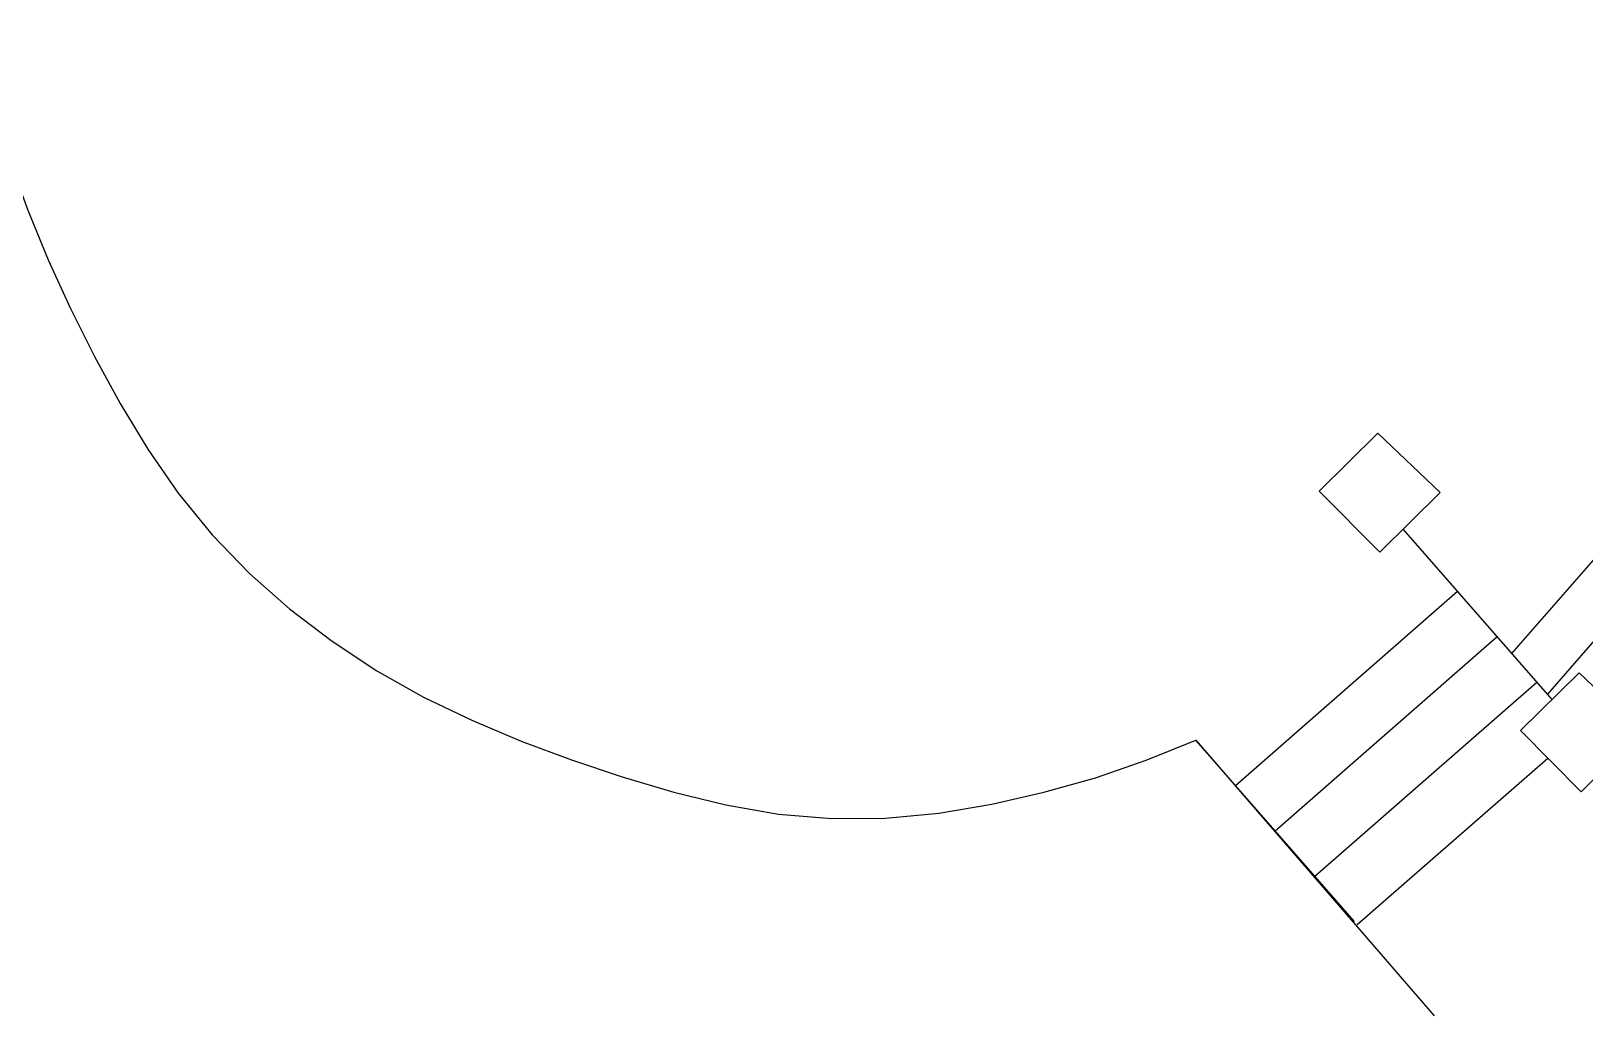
# Model space of a CAD drawing. Extents: x -89702 to 926017, y -610001 to -56924.
# Drawn here: x 304356 to 318852, y -110339 to -101149 of the extents above; entities that cross this region are included whole.
import ezdxf

# ---------------------------------------------------------------- set-up
doc = ezdxf.new("R2010")
doc.units = 0
doc.header["$LTSCALE"] = 10
doc.header["$MEASUREMENT"] = 0
doc.layers.add('BJ02', color=2, linetype='Continuous')
doc.layers.add('BJ06', color=5, linetype='Continuous')
doc.linetypes.add('245', pattern='A,1e-05,-0.05,[133,bjxx.shx,S=0.05,R=0,X=-0.05,Y=0],-0.05,0.45,[135,bjxx.shx,S=0.05,R=0,X=0,Y=0],0.45', length=1.00001)
doc.linetypes.add('60003', pattern='A,1e-05,[136,bjxx.shx,S=0.075,R=0,X=-1e-05,Y=0],0.15', length=0.15001)

# ---------------------------------------------------------------- blocks, each defined once
blk = doc.blocks.new('A$Cfdf82907')
at = {"layer": 'BJ02', "linetype": '245', "ltscale": 5, "flags": 128}
blk.add_lwpolyline([(12647, 24039), (14022, 23468), (15277, 23162), (17461, 23053), (18649, 23216), (20372, 23748), (21685, 24428), (22536, 25031), (23280, 25694), (23732, 26179), (24834, 27752), (25299, 28721), (25761, 30190), (25956, 31504), (25956, 32888), (25792, 34056), (25530, 35036), (24954, 36409), (24047, 37825), (23396, 38572), (22680, 39236), (21325, 40170), (20057, 40755)], dxfattribs=at)
at = {"layer": 'BJ06', "linetype": 'Continuous', "flags": 128}
for points in [[(20144, 41265), (21573, 40606), (22993, 39626), (23756, 38921), (24448, 38125), (25397, 36643), (26004, 35198), (26282, 34155), (26456, 32922), (26457, 31467), (26250, 30077), (25766, 28537), (25267, 27498), (24122, 25863), (23629, 25335), (22848, 24639), (21945, 24000), (20562, 23283), (18757, 22725), (17483, 22552), (15206, 22666), (13867, 22992), (12393, 23603)], [(9809, 24635), (10943, 26578)], [(10659, 26092), (13036, 24705)], [(10376, 25606), (12753, 24219)], [(12360, 23546), (13320, 25191), (13424, 25370)], [(10092, 25121), (12469, 23733)], [(9790, 24603), (11829, 23412)]]:
    blk.add_lwpolyline(points, dxfattribs=at)
at = {"layer": 'BJ06', "linetype": '60003', "ltscale": 5, "flags": 128}
for points in [[(17439, 40065), (17274, 40075), (16774, 40086), (16275, 40068), (15777, 40024), (15282, 39951), (14793, 39851), (14310, 39722), (13840, 39551), (13388, 39337), (12957, 39084), (12551, 38793), (12161, 38480), (11783, 38153), (11418, 37812), (11065, 37457), (10726, 37090), (10402, 36710), (10103, 36309), (9837, 35885), (9606, 35442), (9411, 34982), (9251, 34508), (9122, 34025), (9028, 33534), (8968, 33038), (8930, 32539), (8912, 32040), (8913, 31540), (8932, 31040), (8973, 30542), (9047, 30048), (9167, 29562), (9329, 29089), (9534, 28634), (9770, 28192), (10030, 27765), (10312, 27353), (10617, 26957), (10943, 26578)], [(10943, 26578), (9211, 23649)]]:
    blk.add_lwpolyline(points, dxfattribs=at)
at = {"layer": 'BJ06', "linetype": '60003', "ltscale": 3, "flags": 128}
for points in [[(13858, 25151), (13150, 25509), (13512, 26225), (14198, 25879), (13858, 25151)], [(12337, 22659), (11629, 23016), (11991, 23733), (12677, 23386), (12337, 22659)]]:
    blk.add_lwpolyline(points, dxfattribs=at)

msp = doc.modelspace()

# ---------------------------------------------------------------- block references
at = {"rotation": 71.43466228436047}
msp.add_blockref('A$Cfdf82907', (336932.1, -126599.9), dxfattribs=at)

doc.saveas('drawing.dxf')
